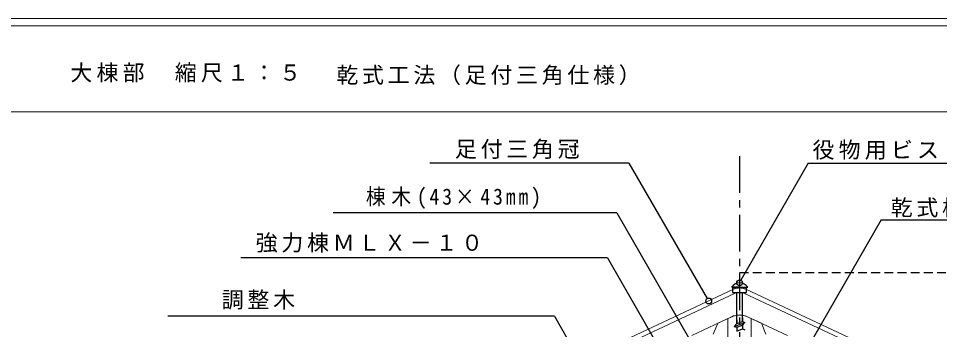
# Model space of a CAD drawing. Units: millimetres, scale not verified. Extents: x -941 to 1052, y -1622 to 1214.
# Drawn here: x 57 to 686, y 1002 to 1214 of the extents above; entities that cross this region are included whole.
import ezdxf

# ---------------------------------------------------------------- set-up
doc = ezdxf.new("R2010")
doc.units = ezdxf.units.MM
doc.header["$LTSCALE"] = 5
for name, pattern in [('CHAIN1', [8, 5, -1, 1, -1]), ('DASHED1', [1.8, 1.2, -0.6]), ('DASHED_SPACED', [12, 6, -6])]:
    doc.linetypes.add(name, pattern=pattern)
for name, color, linetype in [('3-0', 7, 'DASHED1'), ('3-4', 7, 'Continuous'), ('3-A', 7, 'Continuous'), ('3-B', 2, 'Continuous'), ('3-C', 7, 'Continuous')]:
    doc.layers.add(name, color=color, linetype=linetype)
doc.layers.add('4-0', color=3, linetype='Continuous', lineweight=18)
doc.styles.add('ＭＳ ゴシック', font='')
doc.styles.get('ＭＳ ゴシック').set_extended_font_data('MS Gothic')

msp = doc.modelspace()

# ---------------------------------------------------------------- linework, layer by layer
at = {"layer": '3-0', "linetype": 'CHAIN1'}
msp.add_line((549.633, 1119.974), (549.633, 786.781), dxfattribs=at)
at = {"layer": '3-4'}
for p, q in [((549.633, 1030.532), (544.033, 1030.532)), ((547.713, 1030.105), (547.713, 1030.532)), ((547.713, 1005.781), (547.713, 1027.065)), ((549.633, 1030.532), (555.233, 1030.532)), ((551.553, 1030.105), (551.553, 1030.532)), ((551.553, 1007.178), (551.553, 1027.065)), ((545.958, 1003.865), (553.309, 1006.54)), ((545.958, 1003.865), (547.713, 1005.781)), ((545.958, 1003.865), (547.713, 1003.227)), ((547.713, 1003.227), (551.553, 1004.624)), ((551.553, 1004.624), (553.309, 1006.54))]:
    msp.add_line(p, q, dxfattribs=at)
msp.add_lwpolyline([(544.839, 1030.105), (544.839, 1027.065), (554.392, 1027.065), (554.392, 1030.105)], close=True, dxfattribs=at)
for points in [[(547.713, 1008.335), (547.713, 1005.781), (551.553, 1007.178)], [(551.553, 1009.733), (551.553, 1007.178), (553.309, 1006.54)], [(547.713, 1003.227), (547.713, 1000.673), (551.553, 1002.07)], [(551.553, 1004.624), (551.553, 1002.07), (553.308, 1001.432)]]:
    msp.add_lwpolyline(points, dxfattribs=at)
msp.add_arc((549.633, 1026.811), 6.723, 33.59941, 146.40073, dxfattribs=at)
at = {"layer": '3-A'}
for p, q in [((473.982, 1115.232), (337.81, 1115.232)), ((473.982, 1115.232), (527.348, 1022.799)), ((596.447, 1115.232), (550.403, 1035.483)), ((596.447, 1115.232), (765.692, 1115.232)), ((465.608, 1081.409), (271.677, 1081.409)), ((465.608, 1081.409), (539.566, 953.309)), ((646.487, 1076.522), (578.434, 958.65)), ((646.487, 1076.522), (770.116, 1076.522)), ((459.334, 1050.53), (208.69, 1050.53)), ((459.334, 1050.53), (544.715, 902.642)), ((423.009, 1010.758), (158.625, 1010.758)), ((423.009, 1010.758), (487.207, 899.563))]:
    msp.add_line(p, q, dxfattribs=at)
for centre in [(549.633, 1033.535), (528.504, 1021.167)]:
    msp.add_circle(centre, 2, dxfattribs=at)
at = {"layer": '3-C', "linetype": 'DASHED1'}
msp.add_line((549.633, 1040.546), (937.434, 1040.546), dxfattribs=at)
at = {"layer": '4-0', "color": 7}
msp.add_line((1048.629, 1214.051), (-941.371, 1214.051), dxfattribs=at)
at = {"layer": '4-0', "color": 2}
msp.add_line((1043.629, 1209.051), (-936.371, 1209.051), dxfattribs=at)
at = {"layer": '4-0', "color": 4}
msp.add_line((1043.629, 1150.332), (-936.371, 1150.332), dxfattribs=at)
at = {"layer": '4-0'}
for p, q in [((545.408, 1029.168), (424.133, 972.638)), ((553.858, 1029.168), (675.133, 972.638)), ((546.676, 1026.449), (427.058, 970.691)), ((552.591, 1026.449), (672.209, 970.691)), ((544.24, 1010.466), (534.633, 1006.086)), ((541.633, 1009.277), (541.633, 984.653)), ((555.026, 1010.466), (564.633, 1006.086)), ((557.633, 1009.278), (557.633, 984.653)), ((534.633, 1006.086), (531.633, 998.638)), ((564.633, 1006.086), (567.633, 998.638))]:
    msp.add_line(p, q, dxfattribs=at)
at = {"layer": '4-0', "color": 4, "linetype": 'DASHED_SPACED'}
for p, q in [((544.141, 1010.369), (452.231, 967.527)), ((555.126, 1010.369), (647.035, 967.527))]:
    msp.add_line(p, q, dxfattribs=at)
at = {"layer": '4-0'}
for centre, radius, start, end in [((549.633, 1020.105), 10, 65.00798, 114.99202), ((549.633, 1020.104), 7, 65.00816, 114.99184), ((549.633, 998.638), 13, 65.48904, 114.51096)]:
    msp.add_arc(centre, radius, start, end, dxfattribs=at)
at = {"layer": '4-0', "color": 4, "linetype": 'DASHED_SPACED'}
msp.add_arc((549.633, 998.587), 13, 65.00803, 114.99197, dxfattribs=at)

# ---------------------------------------------------------------- texts
at = {"layer": '3-B', "char_height": 11, "attachment_point": 7, "style": 'ＭＳ ゴシック'}
for s, insert in [('\\T1.17;足付三角冠', (354.987, 1118.143)), ('\\T1.19;役物用ビス１００mm', (599.485, 1117.591)), ('\\T1.29;\\W0.9;棟木(43×43mm)', (294.065, 1084.029)), ('\\T1.17;乾式棟シート', (652.939, 1078.206)), ('\\T1.17;強力棟ＭＬＸ－１０', (218.752, 1054.141)), ('\\T1.17;調整木', (195.543, 1015.261))]:
    msp.add_mtext(s, dxfattribs=dict(at, insert=insert))
at = {"layer": '4-0', "color": 2, "char_height": 11, "attachment_point": 7, "style": 'ＭＳ ゴシック'}
for s, insert in [('\\T1.19;大棟部\\~\\~縮尺１：５', (92.039, 1170.332)), ('\\T1.17;乾式工法（足付三角仕様）', (273.879, 1168.514))]:
    msp.add_mtext(s, dxfattribs=dict(at, insert=insert))

doc.saveas('drawing.dxf')
